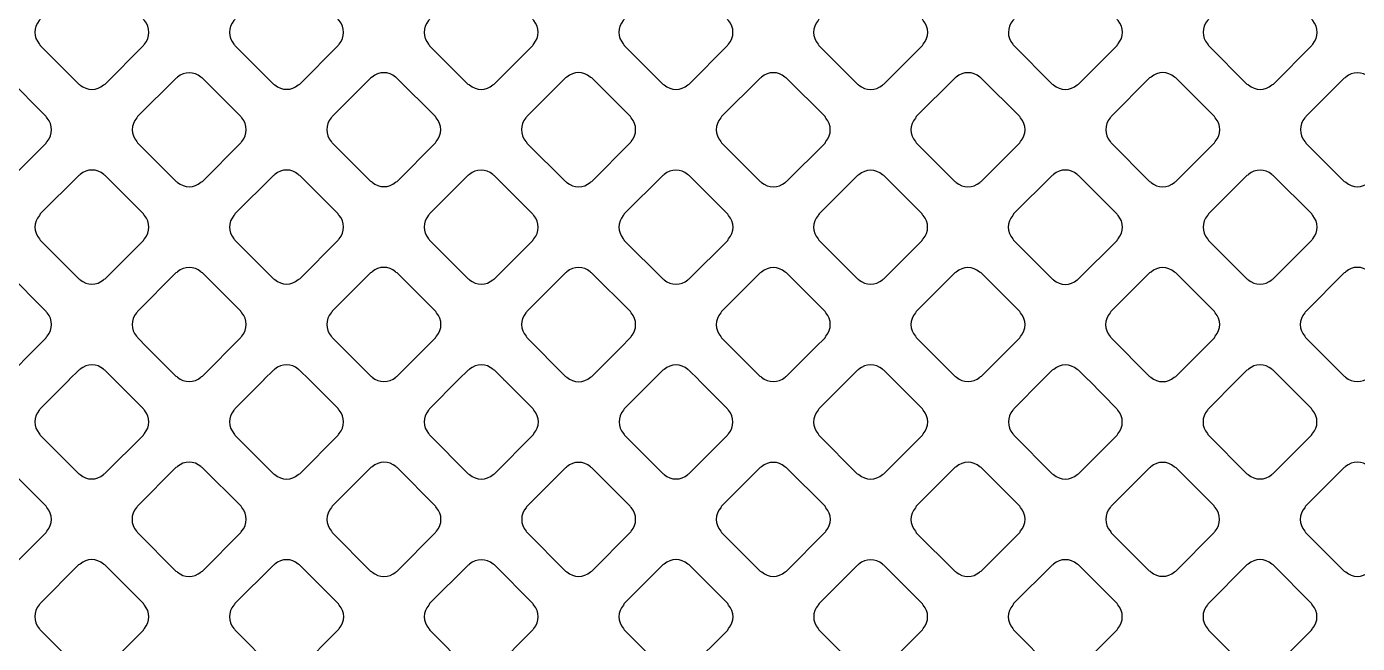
# Model space of a CAD drawing. Extents: x 3811 to 4077, y -444 to -307.
# Drawn here: x 3992.028 to 3993.501, y -379.935 to -379.253 of the extents above; entities that cross this region are included whole.
import ezdxf

# ---------------------------------------------------------------- set-up
doc = ezdxf.new("R2010")
doc.units = 0
doc.layers.add('gbr-dxf', color=7, linetype='Continuous')

msp = doc.modelspace()

# ---------------------------------------------------------------- linework, layer by layer
at = {"layer": 'gbr-dxf', "linetype": 'Continuous'}
for points in [[(3992.0424, -379.2717, -0.091769), (3992.0434, -379.2733), (3992.0862, -379.3162, -0.08752), (3992.0877, -379.3171, 0.379293), (3992.1136, -379.317, -0.095956), (3992.1153, -379.3161), (3992.1578, -379.2735, -0.095916), (3992.1588, -379.2719, 0.379731), (3992.1588, -379.2459, -0.100266), (3992.1578, -379.2442), (3992.1151, -379.2015, -0.087638), (3992.1136, -379.2006, 0.379289), (3992.0877, -379.2006, -0.095506), (3992.086, -379.2015), (3992.0434, -379.2442, -0.095935), (3992.0424, -379.2458, 0.379287)], [(3992.2579, -379.2719, -0.087343), (3992.2588, -379.2733), (3992.3015, -379.316, -0.099711), (3992.3032, -379.317, 0.379293), (3992.3291, -379.3169, -0.095956), (3992.3308, -379.316), (3992.3733, -379.2735, -0.096266), (3992.3743, -379.2718, 0.379731), (3992.3743, -379.2459, -0.087314), (3992.3733, -379.2444), (3992.3307, -379.2017, -0.092072), (3992.3291, -379.2007, 0.379289), (3992.3031, -379.2007, -0.095506), (3992.3015, -379.2017), (3992.2589, -379.2443, -0.095935), (3992.2579, -379.2459, 0.379287)], [(3992.4734, -379.2718, -0.103621), (3992.4744, -379.2736), (3992.5168, -379.316, -0.099711), (3992.5186, -379.317, 0.379293), (3992.5445, -379.317, -0.095956), (3992.5461, -379.316), (3992.5888, -379.2734, -0.095916), (3992.5897, -379.2717, 0.379731), (3992.5897, -379.2458, -0.091745), (3992.5888, -379.2442), (3992.5462, -379.2016, -0.096266), (3992.5446, -379.2006, 0.379289), (3992.5186, -379.2006, -0.095866), (3992.517, -379.2016), (3992.4744, -379.2442, -0.095935), (3992.4734, -379.2459, 0.379239)], [(3992.6889, -379.2717, -0.097666), (3992.6899, -379.2733), (3992.7326, -379.3161, -0.091364), (3992.7342, -379.317, 0.379293), (3992.7602, -379.317, -0.095956), (3992.7618, -379.316), (3992.8043, -379.2735, -0.096266), (3992.8053, -379.2719, 0.379731), (3992.8053, -379.2459, -0.100032), (3992.8043, -379.2442), (3992.7618, -379.2017, -0.104264), (3992.76, -379.2006, 0.379289), (3992.734, -379.2006, -0.095506), (3992.7324, -379.2016), (3992.6899, -379.2441, -0.097917), (3992.6889, -379.2457, 0.379287)], [(3992.9044, -379.2719, -0.083235), (3992.9053, -379.2733), (3992.9481, -379.3161, -0.095916), (3992.9497, -379.3171, 0.379731), (3992.9757, -379.3171, -0.095756), (3992.9773, -379.3161), (3993.02, -379.2735, -0.096266), (3993.0209, -379.2718, 0.379731), (3993.0209, -379.2459, -0.092139), (3993.02, -379.2443), (3992.9773, -379.2016, -0.095916), (3992.9756, -379.2006, 0.379731), (3992.9497, -379.2006, -0.096265), (3992.948, -379.2016), (3992.9054, -379.2443, -0.095916), (3992.9044, -379.2459, 0.379731)], [(3993.12, -379.2718, -0.091085), (3993.121, -379.2734), (3993.1637, -379.3161, -0.086738), (3993.1652, -379.317, 0.379287), (3993.1911, -379.317, -0.096157), (3993.1928, -379.3161), (3993.2355, -379.2733, -0.095796), (3993.2365, -379.2717, 0.379293), (3993.2365, -379.2457, -0.083317), (3993.2356, -379.2443), (3993.1928, -379.2015, -0.087638), (3993.1913, -379.2006, 0.379731), (3993.1653, -379.2006, -0.096265), (3993.1637, -379.2016), (3993.121, -379.2442, -0.096111), (3993.1201, -379.2459, 0.379289)], [(3993.3356, -379.2717, -0.103506), (3993.3366, -379.2734), (3993.3792, -379.316, -0.100039), (3993.3809, -379.317, 0.379324), (3993.4068, -379.317, -0.096157), (3993.4085, -379.316), (3993.451, -379.2735, -0.095602), (3993.452, -379.2718, 0.379293), (3993.452, -379.2459, -0.091954), (3993.451, -379.2443), (3993.4083, -379.2016, -0.096266), (3993.4067, -379.2006, 0.379731), (3993.3807, -379.2006, -0.09572), (3993.379, -379.2016), (3993.3366, -379.2441, -0.096332), (3993.3356, -379.2457, 0.379289)], [(3991.9347, -379.3795, -0.091663), (3991.9356, -379.3811), (3991.9784, -379.4239, -0.086956), (3991.9799, -379.4248, 0.379731), (3992.0059, -379.4248, -0.096265), (3992.0075, -379.4238), (3992.0501, -379.3813, -0.096227), (3992.0511, -379.3796, 0.379506), (3992.0511, -379.3537, -0.105494), (3992.05, -379.3519), (3992.0074, -379.3092, -0.09116), (3992.0059, -379.3083, 0.379214), (3991.9799, -379.3083, -0.095956), (3991.9783, -379.3093), (3991.9356, -379.3519, -0.096266), (3991.9347, -379.3536, 0.379731)], [(3992.1503, -379.3795, -0.096614), (3992.1512, -379.3812), (3992.1939, -379.4238, -0.090371), (3992.1954, -379.4248, 0.379032), (3992.2213, -379.4247, -0.095973), (3992.223, -379.4238), (3992.2656, -379.3812, -0.095602), (3992.2666, -379.3795, 0.378858), (3992.2666, -379.3536, -0.095506), (3992.2656, -379.352), (3992.2231, -379.3094, -0.099849), (3992.2213, -379.3084, 0.379293), (3992.1954, -379.3085, -0.096119), (3992.1938, -379.3094), (3992.1513, -379.3519, -0.09635), (3992.1503, -379.3536, 0.379672)], [(3992.3656, -379.3796, -0.087314), (3992.3666, -379.3811), (3992.4092, -379.4236, -0.099696), (3992.4109, -379.4246, 0.379731), (3992.4368, -379.4246, -0.096265), (3992.4385, -379.4237), (3992.481, -379.3812, -0.095916), (3992.4819, -379.3795, 0.379731), (3992.4819, -379.3536, -0.087549), (3992.481, -379.3521), (3992.4383, -379.3094, -0.091913), (3992.4368, -379.3084, 0.379731), (3992.4108, -379.3084, -0.09572), (3992.4092, -379.3094), (3992.3666, -379.352, -0.096266), (3992.3656, -379.3536, 0.379731)], [(3992.5811, -379.3795, -0.105621), (3992.5822, -379.3813), (3992.6247, -379.4238, -0.099711), (3992.6264, -379.4248, 0.379293), (3992.6523, -379.4248, -0.095956), (3992.654, -379.4238), (3992.6966, -379.3812, -0.096332), (3992.6976, -379.3796, 0.379289), (3992.6976, -379.3536, -0.09148), (3992.6967, -379.352), (3992.6539, -379.3093, -0.095602), (3992.6523, -379.3083, 0.379293), (3992.6263, -379.3083, -0.095956), (3992.6247, -379.3093), (3992.5821, -379.3519, -0.096128), (3992.5811, -379.3535, 0.379506)], [(3992.7967, -379.3796, -0.082756), (3992.7976, -379.381), (3992.8404, -379.4238, -0.096214), (3992.842, -379.4248, 0.379672), (3992.868, -379.4248, -0.095612), (3992.8696, -379.4238), (3992.9122, -379.3813, -0.095602), (3992.9131, -379.3796, 0.378906), (3992.9131, -379.3537, -0.095506), (3992.9122, -379.3521), (3992.8695, -379.3094, -0.099711), (3992.8678, -379.3084, 0.379293), (3992.8419, -379.3084, -0.095956), (3992.8402, -379.3094), (3992.7977, -379.352, -0.096266), (3992.7967, -379.3536, 0.379731)], [(3993.0122, -379.3797, -0.082787), (3993.0131, -379.3811), (3993.0558, -379.4238, -0.095585), (3993.0574, -379.4248, 0.379287), (3993.0834, -379.4248, -0.096157), (3993.085, -379.4238), (3993.1277, -379.3811, -0.095796), (3993.1287, -379.3795, 0.379293), (3993.1286, -379.3536, -0.092348), (3993.1277, -379.352), (3993.0851, -379.3094, -0.095916), (3993.0835, -379.3084, 0.379731), (3993.0575, -379.3084, -0.096265), (3993.0559, -379.3094), (3993.0132, -379.3521, -0.096111), (3993.0122, -379.3537, 0.379289)], [(3993.2278, -379.3795, -0.09572), (3993.2288, -379.3812), (3993.2715, -379.4239, -0.091437), (3993.273, -379.4248, 0.379731), (3993.299, -379.4248, -0.096265), (3993.3006, -379.4238), (3993.3433, -379.3812, -0.095916), (3993.3442, -379.3796, 0.379731), (3993.3442, -379.3536, -0.096265), (3993.3433, -379.352), (3993.3004, -379.3091, -0.083134), (3993.299, -379.3083, 0.379731), (3993.2731, -379.3083, -0.095756), (3993.2714, -379.3092), (3993.2288, -379.3519, -0.096266), (3993.2278, -379.3536, 0.379731)], [(3993.4434, -379.3795, -0.103612), (3993.4445, -379.3813), (3993.4868, -379.4237, -0.09979), (3993.4886, -379.4247, 0.379731), (3993.5145, -379.4247, -0.09572), (3993.5162, -379.4237), (3993.5587, -379.3812, -0.096266), (3993.5596, -379.3796, 0.379731), (3993.5596, -379.3536, -0.091558), (3993.5587, -379.352), (3993.5161, -379.3094, -0.096266), (3993.5145, -379.3085, 0.379731), (3993.4885, -379.3085, -0.09572), (3993.4869, -379.3094), (3993.4444, -379.3519, -0.096266), (3993.4434, -379.3535, 0.379731)], [(3992.0425, -379.4873, -0.091581), (3992.0434, -379.4889), (3992.0862, -379.5316, -0.086842), (3992.0876, -379.5325, 0.379214), (3992.1136, -379.5325, -0.096625), (3992.1152, -379.5315), (3992.1578, -379.489, -0.096214), (3992.1588, -379.4873, 0.379672), (3992.1588, -379.4614, -0.102453), (3992.1578, -379.4596), (3992.1152, -379.4171, -0.090368), (3992.1137, -379.4161, 0.379293), (3992.0877, -379.4161, -0.096625), (3992.0861, -379.4171), (3992.0435, -379.4597, -0.096214), (3992.0425, -379.4614, 0.379672)], [(3992.2579, -379.4873, -0.083569), (3992.2588, -379.4887), (3992.3015, -379.5315, -0.094984), (3992.3031, -379.5324, 0.378689), (3992.3291, -379.5324, -0.095866), (3992.3307, -379.5314), (3992.3733, -379.4888, -0.095602), (3992.3743, -379.4872, 0.379293), (3992.3743, -379.4613, -0.091745), (3992.3733, -379.4597), (3992.3307, -379.4171, -0.095916), (3992.3291, -379.4161, 0.379731), (3992.3031, -379.4161, -0.096265), (3992.3015, -379.4171), (3992.2589, -379.4597, -0.096214), (3992.2579, -379.4614, 0.379672)], [(3992.4734, -379.4872, -0.099713), (3992.4744, -379.4889), (3992.5171, -379.5315, -0.095535), (3992.5187, -379.5325, 0.37925), (3992.5446, -379.5325, -0.096625), (3992.5463, -379.5315), (3992.5888, -379.489, -0.096111), (3992.5897, -379.4874, 0.379229), (3992.5898, -379.4614, -0.091476), (3992.5888, -379.4599), (3992.5461, -379.4172, -0.09842), (3992.5444, -379.4162, 0.379415), (3992.5185, -379.4162, -0.096117), (3992.5168, -379.4171), (3992.4744, -379.4596, -0.096314), (3992.4734, -379.4612, 0.379612)], [(3992.6889, -379.4873, -0.103621), (3992.6899, -379.4891), (3992.7325, -379.5316, -0.099711), (3992.7342, -379.5326, 0.379293), (3992.7602, -379.5326, -0.095956), (3992.7618, -379.5316), (3992.8044, -379.489, -0.096266), (3992.8054, -379.4874, 0.379289), (3992.8054, -379.4614, -0.091476), (3992.8045, -379.4599), (3992.7617, -379.4171, -0.095602), (3992.7601, -379.4161, 0.379214), (3992.7341, -379.4162, -0.096625), (3992.7325, -379.4171), (3992.6899, -379.4597, -0.096214), (3992.6889, -379.4614, 0.379672)], [(3992.9045, -379.4874, -0.083235), (3992.9054, -379.4888), (3992.9481, -379.5315, -0.095916), (3992.9497, -379.5325, 0.379731), (3992.9757, -379.5325, -0.096265), (3992.9773, -379.5315), (3993.0198, -379.489, -0.095916), (3993.0208, -379.4874, 0.379731), (3993.0208, -379.4614, -0.095756), (3993.0198, -379.4597), (3992.9774, -379.4173, -0.099696), (3992.9756, -379.4163, 0.379731), (3992.9497, -379.4163, -0.096265), (3992.948, -379.4172), (3992.9055, -379.4598, -0.095916), (3992.9045, -379.4614, 0.379731)], [(3993.1199, -379.4874, -0.087748), (3993.1208, -379.4889), (3993.1638, -379.5318, -0.083134), (3993.1652, -379.5327, 0.379731), (3993.1911, -379.5327, -0.096265), (3993.1928, -379.5317), (3993.2355, -379.489, -0.095916), (3993.2365, -379.4873, 0.379731), (3993.2365, -379.4614, -0.087748), (3993.2356, -379.4599), (3993.1928, -379.4171, -0.092126), (3993.1912, -379.4161, 0.379731), (3993.1652, -379.4161, -0.09572), (3993.1636, -379.4171), (3993.1209, -379.4598, -0.095628), (3993.1199, -379.4614, 0.379731)], [(3993.3356, -379.4873, -0.100032), (3993.3366, -379.489), (3993.3791, -379.5315, -0.096266), (3993.3807, -379.5325, 0.379731), (3993.4067, -379.5325, -0.09572), (3993.4083, -379.5315), (3993.451, -379.4889, -0.095628), (3993.452, -379.4873, 0.379731), (3993.452, -379.4613, -0.091745), (3993.451, -379.4597), (3993.4084, -379.4171, -0.095916), (3993.4068, -379.4162, 0.379731), (3993.3808, -379.4162, -0.096265), (3993.3792, -379.4171), (3993.3366, -379.4597, -0.096266), (3993.3356, -379.4614, 0.379731)], [(3991.9346, -379.5693, 0.378688), (3991.9346, -379.5952, -0.093919), (3991.9356, -379.5968), (3991.9781, -379.6394, -0.096111), (3991.9798, -379.6403, 0.37981), (3992.0057, -379.6403, -0.095956), (3992.0074, -379.6394), (3992.0397, -379.607), (3992.0501, -379.5967, -0.095602), (3992.0511, -379.595, 0.378906), (3992.0511, -379.5691, -0.087715), (3992.0501, -379.5676), (3992.0075, -379.5249, -0.094156), (3992.0059, -379.524, 0.379155), (3991.9799, -379.5239, -0.095886), (3991.9783, -379.5249), (3991.9355, -379.5677, -0.095293)], [(3992.1501, -379.5951, -0.082225), (3992.151, -379.5965), (3992.1615, -379.607, -0.023912), (3992.1631, -379.6087), (3992.1936, -379.6392, -0.100401), (3992.1953, -379.6402, 0.379513), (3992.2213, -379.6402, -0.096625), (3992.2229, -379.6392), (3992.2655, -379.5966, -0.096128), (3992.2665, -379.595, 0.379064), (3992.2665, -379.569, -0.096355), (3992.2655, -379.5674), (3992.223, -379.5249, -0.100343), (3992.2213, -379.5239, 0.379032), (3992.1954, -379.5239, -0.095973), (3992.1937, -379.5249), (3992.1511, -379.5675, -0.096111), (3992.1501, -379.5691, 0.379321)], [(3992.3656, -379.595, -0.082499), (3992.3665, -379.5964), (3992.4093, -379.6392, -0.09693), (3992.4109, -379.6402, 0.37981), (3992.4369, -379.6402, -0.096625), (3992.4385, -379.6392), (3992.4705, -379.6073), (3992.4707, -379.6071), (3992.4811, -379.5967, -0.096332), (3992.4821, -379.595, 0.379289), (3992.4821, -379.5691, -0.091476), (3992.4812, -379.5675), (3992.4384, -379.5248, -0.098332), (3992.4368, -379.5238, 0.379506), (3992.4108, -379.5238, -0.095973), (3992.4092, -379.5248), (3992.3666, -379.5674, -0.096128), (3992.3656, -379.5691, 0.379506)], [(3992.5811, -379.5692, 0.378869), (3992.5812, -379.5951, -0.087314), (3992.5821, -379.5966), (3992.625, -379.6395, -0.087737), (3992.6265, -379.6404, 0.379513), (3992.6524, -379.6404, -0.095956), (3992.654, -379.6394), (3992.6864, -379.607), (3992.6966, -379.5968, -0.095602), (3992.6976, -379.5952, 0.378943), (3992.6976, -379.5692, -0.087284), (3992.6967, -379.5677), (3992.6538, -379.5249, -0.09197), (3992.6523, -379.5239, 0.378906), (3992.6264, -379.5239, -0.095866), (3992.6247, -379.5249), (3992.5821, -379.5675, -0.095058)], [(3992.7967, -379.5952, -0.09148), (3992.7976, -379.5968), (3992.8401, -379.6393, -0.103673), (3992.8419, -379.6403, 0.379249), (3992.8679, -379.6403, -0.096625), (3992.8695, -379.6393), (3992.9016, -379.6072), (3992.9018, -379.607), (3992.9122, -379.5967, -0.095824), (3992.9131, -379.595, 0.379293), (3992.9131, -379.5691, -0.087784), (3992.9122, -379.5676), (3992.8695, -379.5249, -0.091964), (3992.868, -379.524, 0.379731), (3992.842, -379.524, -0.096265), (3992.8403, -379.5249), (3992.7977, -379.5676, -0.095916), (3992.7967, -379.5693, 0.379289)], [(3993.0122, -379.5951, -0.082704), (3993.0131, -379.5965), (3993.0236, -379.607, -0.023912), (3993.0252, -379.6087), (3993.0557, -379.6393, -0.107954), (3993.0576, -379.6403, 0.379513), (3993.0835, -379.6403, -0.095956), (3993.0852, -379.6393), (3993.1174, -379.6071), (3993.1277, -379.5968, -0.095796), (3993.1287, -379.5952, 0.379293), (3993.1286, -379.5692, -0.09572), (3993.1277, -379.5676), (3993.0851, -379.525, -0.09979), (3993.0833, -379.524, 0.379731), (3993.0574, -379.524, -0.09572), (3993.0557, -379.5249), (3993.0132, -379.5675, -0.096332), (3993.0122, -379.5691, 0.379289)], [(3993.2277, -379.5952, -0.082787), (3993.2286, -379.5966), (3993.2714, -379.6394, -0.088207), (3993.2729, -379.6403, 0.379212), (3993.2988, -379.6404, -0.095506), (3993.3005, -379.6394), (3993.3328, -379.6071), (3993.3432, -379.5967, -0.095535), (3993.3442, -379.595, 0.379214), (3993.3442, -379.5691, -0.09253), (3993.3432, -379.5675), (3993.3006, -379.5249, -0.096558), (3993.299, -379.524, 0.379731), (3993.273, -379.524, -0.09572), (3993.2714, -379.5249), (3993.2287, -379.5676, -0.096111), (3993.2277, -379.5693, 0.379229)], [(3993.4432, -379.5951, -0.08701), (3993.4441, -379.5965), (3993.4868, -379.6392, -0.096332), (3993.4884, -379.6402, 0.37981), (3993.5144, -379.6402, -0.096625), (3993.516, -379.6392), (3993.548, -379.6072), (3993.5483, -379.607), (3993.5587, -379.5965, -0.095824), (3993.5597, -379.5949, 0.379293), (3993.5597, -379.569, -0.087784), (3993.5588, -379.5675), (3993.5161, -379.5248, -0.091964), (3993.5145, -379.5238, 0.379731), (3993.4885, -379.5238, -0.096265), (3993.4869, -379.5248), (3993.4442, -379.5675, -0.096111), (3993.4432, -379.5691, 0.379289)], [(3992.0424, -379.7028, -0.104392), (3992.0434, -379.7046), (3992.0858, -379.747, -0.10046), (3992.0875, -379.748, 0.37981), (3992.1135, -379.748, -0.096625), (3992.1151, -379.747), (3992.1577, -379.7044, -0.096857), (3992.1587, -379.7028, 0.379404), (3992.1587, -379.6768, -0.096117), (3992.1577, -379.6752), (3992.115, -379.6325, -0.083168), (3992.1136, -379.6316, 0.378906), (3992.0877, -379.6316, -0.095506), (3992.086, -379.6326), (3992.0756, -379.6429), (3992.0755, -379.6431), (3992.0434, -379.6752, -0.096627), (3992.0424, -379.6769, 0.379731)], [(3992.2579, -379.7028, -0.10047), (3992.2589, -379.7045), (3992.3015, -379.7471, -0.096111), (3992.3031, -379.7481, 0.37981), (3992.3291, -379.7481, -0.095956), (3992.3307, -379.7471), (3992.3733, -379.7045, -0.096627), (3992.3743, -379.7028, 0.379404), (3992.3743, -379.6768, -0.099971), (3992.3733, -379.6751), (3992.3422, -379.6439, -0.01605), (3992.3411, -379.6429), (3992.3306, -379.6325, -0.09197), (3992.3291, -379.6315, 0.378815), (3992.3031, -379.6315, -0.097902), (3992.3015, -379.6325), (3992.291, -379.643), (3992.2908, -379.6431), (3992.2588, -379.6752, -0.096627), (3992.2579, -379.6768, 0.379731)], [(3992.4734, -379.6769, 0.378492), (3992.4734, -379.7028, -0.092406), (3992.4744, -379.7043), (3992.5173, -379.7472, -0.087303), (3992.5187, -379.7481, 0.379163), (3992.5447, -379.7481, -0.096625), (3992.5463, -379.7471), (3992.5889, -379.7045, -0.096627), (3992.5899, -379.7028, 0.379404), (3992.5899, -379.6769, -0.092029), (3992.589, -379.6753), (3992.5576, -379.6439, -0.015368), (3992.5566, -379.643), (3992.5462, -379.6325, -0.090051), (3992.5446, -379.6316, 0.379064), (3992.5187, -379.6316, -0.095719), (3992.5171, -379.6326), (3992.5066, -379.643), (3992.4744, -379.6752, -0.096509)], [(3992.6891, -379.7028, -0.099964), (3992.6901, -379.7046), (3992.7325, -379.747, -0.096332), (3992.7342, -379.748, 0.37981), (3992.7602, -379.748, -0.096625), (3992.7618, -379.747), (3992.8043, -379.7046, -0.096111), (3992.8052, -379.7029, 0.37981), (3992.8052, -379.677, -0.100399), (3992.8042, -379.6752), (3992.7729, -379.6439, -0.015077), (3992.772, -379.643), (3992.7615, -379.6326, -0.083), (3992.7602, -379.6317, 0.378906), (3992.7342, -379.6317, -0.095866), (3992.7326, -379.6327), (3992.7224, -379.6429), (3992.69, -379.6752, -0.096857), (3992.6891, -379.6769, 0.379731)], [(3992.9044, -379.7029, -0.092348), (3992.9053, -379.7045), (3992.9479, -379.7471, -0.10399), (3992.9497, -379.7481, 0.379308), (3992.9757, -379.7481, -0.09601), (3992.9773, -379.7472), (3993.02, -379.7045, -0.096227), (3993.0209, -379.7029, 0.379422), (3993.0209, -379.6769, -0.09253), (3993.02, -379.6754), (3992.9771, -379.6325, -0.083), (3992.9757, -379.6316, 0.378815), (3992.9497, -379.6316, -0.095506), (3992.9481, -379.6326), (3992.9054, -379.6753, -0.096627), (3992.9044, -379.677, 0.379731)], [(3993.1201, -379.7029, -0.10047), (3993.1211, -379.7046), (3993.1635, -379.7471, -0.096111), (3993.1652, -379.7481, 0.37981), (3993.1911, -379.7481, -0.095956), (3993.1928, -379.7471), (3993.2354, -379.7045, -0.096332), (3993.2363, -379.7029, 0.37981), (3993.2363, -379.6769, -0.10047), (3993.2353, -379.6752), (3993.204, -379.6438, -0.014794), (3993.203, -379.6429), (3993.1928, -379.6327, -0.091631), (3993.1912, -379.6317, 0.378906), (3993.1653, -379.6317, -0.095506), (3993.1636, -379.6327), (3993.1533, -379.643), (3993.121, -379.6753, -0.096627), (3993.1201, -379.6769, 0.379731)], [(3993.3355, -379.7028, -0.096458), (3993.3365, -379.7045), (3993.379, -379.7471, -0.092289), (3993.3806, -379.748, 0.37981), (3993.4066, -379.748, -0.096625), (3993.4082, -379.747), (3993.4508, -379.7044, -0.096111), (3993.4518, -379.7028, 0.37981), (3993.4518, -379.6768, -0.104293), (3993.4508, -379.675), (3993.4197, -379.6439, -0.015368), (3993.4187, -379.643), (3993.4082, -379.6325, -0.087175), (3993.4067, -379.6316, 0.378906), (3993.3808, -379.6316, -0.095866), (3993.3791, -379.6326), (3993.3687, -379.643), (3993.3365, -379.6752, -0.096857), (3993.3355, -379.6769, 0.379731)], [(3991.9347, -379.8105, -0.100399), (3991.9357, -379.8123), (3991.9782, -379.8547, -0.096627), (3991.9798, -379.8557, 0.37981), (3992.0058, -379.8557, -0.096625), (3992.0074, -379.8547), (3992.0499, -379.8122, -0.096111), (3992.0509, -379.8106, 0.37981), (3992.0509, -379.7846, -0.096458), (3992.0499, -379.783), (3992.0074, -379.7405, -0.100499), (3992.0057, -379.7395, 0.379731), (3991.9798, -379.7395, -0.096458), (3991.9781, -379.7405), (3991.9357, -379.7829, -0.096857), (3991.9347, -379.7846, 0.379731)], [(3992.15, -379.8106, -0.096625), (3992.151, -379.8122), (3992.1937, -379.8549, -0.092233), (3992.1953, -379.8559, 0.37981), (3992.2212, -379.8559, -0.095956), (3992.2229, -379.8549), (3992.2656, -379.8122, -0.096332), (3992.2666, -379.8105, 0.37981), (3992.2666, -379.7846, -0.083317), (3992.2657, -379.7832), (3992.2228, -379.7402, -0.088202), (3992.2213, -379.7393, 0.379731), (3992.1953, -379.7393, -0.096458), (3992.1937, -379.7403), (3992.151, -379.783, -0.096627), (3992.15, -379.7846, 0.379731)], [(3992.3657, -379.8106, -0.104473), (3992.3667, -379.8123), (3992.4092, -379.8549, -0.100215), (3992.411, -379.8559, 0.379201), (3992.4369, -379.8559, -0.095956), (3992.4386, -379.8549), (3992.4811, -379.8123, -0.096332), (3992.4821, -379.8107, 0.379451), (3992.4821, -379.7847, -0.107964), (3992.4811, -379.7829), (3992.4385, -379.7403, -0.096195), (3992.4369, -379.7393, 0.379249), (3992.4109, -379.7394, -0.096723), (3992.4093, -379.7403), (3992.3667, -379.7829, -0.096857), (3992.3657, -379.7846, 0.3795)], [(3992.5813, -379.7847, 0.378939), (3992.5813, -379.8106, -0.096614), (3992.5823, -379.8122), (3992.6249, -379.8548, -0.092413), (3992.6264, -379.8558, 0.379201), (3992.6524, -379.8558, -0.095956), (3992.654, -379.8548), (3992.6966, -379.8122, -0.096111), (3992.6976, -379.8106, 0.37981), (3992.6976, -379.7846, -0.100399), (3992.6966, -379.7829), (3992.6542, -379.7405, -0.104691), (3992.6524, -379.7395, 0.3795), (3992.6265, -379.7395, -0.096614), (3992.6248, -379.7405), (3992.5823, -379.783, -0.096539)], [(3992.7967, -379.8106, -0.087613), (3992.7976, -379.8121), (3992.8403, -379.8548, -0.100073), (3992.8421, -379.8558, 0.379201), (3992.868, -379.8558, -0.096625), (3992.8696, -379.8548), (3992.9121, -379.8123, -0.096111), (3992.9131, -379.8107, 0.37981), (3992.9131, -379.7847, -0.09253), (3992.9122, -379.7832), (3992.8695, -379.7405, -0.096627), (3992.8678, -379.7395, 0.379357), (3992.8419, -379.7395, -0.095968), (3992.8402, -379.7404), (3992.7977, -379.783, -0.096328), (3992.7967, -379.7847, 0.379112)], [(3993.0122, -379.7848, 0.379249), (3993.0122, -379.8107, -0.096625), (3993.0132, -379.8124), (3993.0558, -379.8549, -0.092233), (3993.0573, -379.8559, 0.379451), (3993.0833, -379.8559, -0.096157), (3993.0849, -379.8549), (3993.1277, -379.8122, -0.095796), (3993.1287, -379.8105, 0.379201), (3993.1287, -379.7846, -0.083792), (3993.1278, -379.7832), (3993.085, -379.7404, -0.088207), (3993.0835, -379.7395, 0.3795), (3993.0575, -379.7394, -0.096614), (3993.0559, -379.7404), (3993.0132, -379.7831, -0.096195)], [(3993.2278, -379.8105, -0.107803), (3993.2288, -379.8124), (3993.2711, -379.8547, -0.104246), (3993.2729, -379.8557, 0.378952), (3993.2989, -379.8557, -0.095866), (3993.3005, -379.8548), (3993.343, -379.8122, -0.096227), (3993.344, -379.8106, 0.379422), (3993.344, -379.7846, -0.103917), (3993.343, -379.7828), (3993.3007, -379.7406, -0.107817), (3993.2988, -379.7395, 0.379731), (3993.2729, -379.7395, -0.096723), (3993.2712, -379.7405), (3993.2288, -379.7829, -0.096857), (3993.2278, -379.7846, 0.379357)], [(3993.4431, -379.7847, 0.379249), (3993.4431, -379.8106, -0.083792), (3993.444, -379.812), (3993.4868, -379.8548, -0.096627), (3993.4885, -379.8558, 0.37981), (3993.5144, -379.8558, -0.096625), (3993.5161, -379.8548), (3993.5587, -379.8122, -0.096111), (3993.5597, -379.8106, 0.379308), (3993.5597, -379.7846, -0.096507), (3993.5587, -379.783), (3993.5161, -379.7403, -0.10077), (3993.5144, -379.7393, 0.379112), (3993.4884, -379.7393, -0.096259), (3993.4868, -379.7403), (3993.4441, -379.783, -0.096539)], [(3992.0423, -379.8923, 0.378939), (3992.0423, -379.9182, -0.096259), (3992.0433, -379.9199), (3992.0861, -379.9626, -0.092187), (3992.0876, -379.9636, 0.379201), (3992.1136, -379.9636, -0.095956), (3992.1152, -379.9626), (3992.1577, -379.9201, -0.096332), (3992.1587, -379.9184, 0.37981), (3992.1587, -379.8925, -0.100902), (3992.1577, -379.8907), (3992.115, -379.8481, -0.088334), (3992.1135, -379.8471, 0.3795), (3992.0875, -379.8471, -0.096259), (3992.0859, -379.8481), (3992.0433, -379.8907, -0.095895)], [(3992.2578, -379.9184, -0.092061), (3992.2587, -379.92), (3992.3014, -379.9626, -0.104246), (3992.3032, -379.9636, 0.379422), (3992.3291, -379.9636, -0.095956), (3992.3308, -379.9627), (3992.3734, -379.92, -0.096332), (3992.3744, -379.9184, 0.379308), (3992.3744, -379.8924, -0.087946), (3992.3735, -379.891), (3992.3306, -379.8481, -0.092398), (3992.3291, -379.8472, 0.37947), (3992.3031, -379.8472, -0.096723), (3992.3015, -379.8482), (3992.2588, -379.8908, -0.096857), (3992.2578, -379.8925, 0.379357)], [(3992.4735, -379.9184, -0.104293), (3992.4746, -379.9202), (3992.5169, -379.9625, -0.100824), (3992.5186, -379.9636, 0.37981), (3992.5446, -379.9636, -0.096625), (3992.5463, -379.9626), (3992.5888, -379.92, -0.096111), (3992.5898, -379.9184, 0.379511), (3992.5898, -379.8924, -0.1082), (3992.5887, -379.8906), (3992.5463, -379.8481, -0.096092), (3992.5447, -379.8472, 0.379206), (3992.5188, -379.8472, -0.096723), (3992.5171, -379.8482), (3992.4745, -379.8908, -0.096857), (3992.4735, -379.8924, 0.379731)], [(3992.689, -379.9183, -0.092711), (3992.6899, -379.9199), (3992.7328, -379.9627, -0.087875), (3992.7342, -379.9637, 0.378608), (3992.7602, -379.9636, -0.095866), (3992.7618, -379.9627), (3992.8044, -379.9201, -0.096227), (3992.8054, -379.9184, 0.378952), (3992.8054, -379.8925, -0.103956), (3992.8044, -379.8907), (3992.7617, -379.8481, -0.092456), (3992.7602, -379.8471, 0.37947), (3992.7342, -379.8471, -0.096458), (3992.7326, -379.8481), (3992.69, -379.8907, -0.096857), (3992.689, -379.8924, 0.379523)], [(3992.9045, -379.8925, 0.379249), (3992.9045, -379.9184, -0.087784), (3992.9054, -379.9199), (3992.948, -379.9625, -0.100151), (3992.9497, -379.9635, 0.379451), (3992.9757, -379.9635, -0.096157), (3992.9773, -379.9625), (3993.0199, -379.92, -0.095796), (3993.0208, -379.9184, 0.379201), (3993.0208, -379.8924, -0.09253), (3993.0199, -379.8909), (3992.9773, -379.8483, -0.096627), (3992.9756, -379.8473, 0.3795), (3992.9497, -379.8473, -0.096614), (3992.948, -379.8483), (3992.9055, -379.8908, -0.096195)], [(3993.1199, -379.9184, -0.091954), (3993.1209, -379.92), (3993.1633, -379.9625, -0.104264), (3993.1651, -379.9635, 0.37981), (3993.1911, -379.9635, -0.096625), (3993.1927, -379.9625), (3993.2354, -379.9199, -0.096111), (3993.2363, -379.9183, 0.37981), (3993.2363, -379.8923, -0.088014), (3993.2354, -379.8908), (3993.1927, -379.8481, -0.092289), (3993.1912, -379.8472, 0.379731), (3993.1652, -379.8472, -0.096723), (3993.1635, -379.8482), (3993.1209, -379.8908, -0.096857), (3993.1199, -379.8925, 0.379731)], [(3993.3355, -379.9183, -0.104392), (3993.3365, -379.9201), (3993.379, -379.9626, -0.100151), (3993.3807, -379.9636, 0.379308), (3993.4067, -379.9636, -0.09601), (3993.4083, -379.9626), (3993.4508, -379.9201, -0.096227), (3993.4518, -379.9184, 0.378952), (3993.4518, -379.8925, -0.107356), (3993.4508, -379.8906), (3993.4082, -379.8481, -0.096227), (3993.4066, -379.8471, 0.37947), (3993.3806, -379.8471, -0.096458), (3993.379, -379.8481), (3993.3365, -379.8906, -0.096627), (3993.3355, -379.8923, 0.379731)]]:
    msp.add_lwpolyline(points, format="xyb", close=True, dxfattribs=at)

doc.saveas('drawing.dxf')
